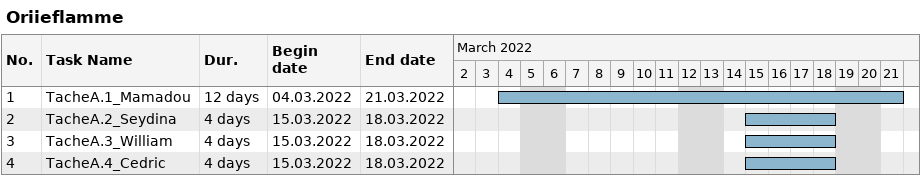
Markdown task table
Oriieflamme

| ID | Task | Duration | Start | Finish |
|---|---|---|---|---|
| 1 | TacheA.1_Mamadou | 12d | 2022-03-04 | 2022-03-21 |
| 2 | TacheA.2_Seydina | 4d | 2022-03-15 | 2022-03-18 |
| 3 | TacheA.3_William | 4d | 2022-03-15 | 2022-03-18 |
| 4 | TacheA.4_Cedric | 4d | 2022-03-15 | 2022-03-18 |
